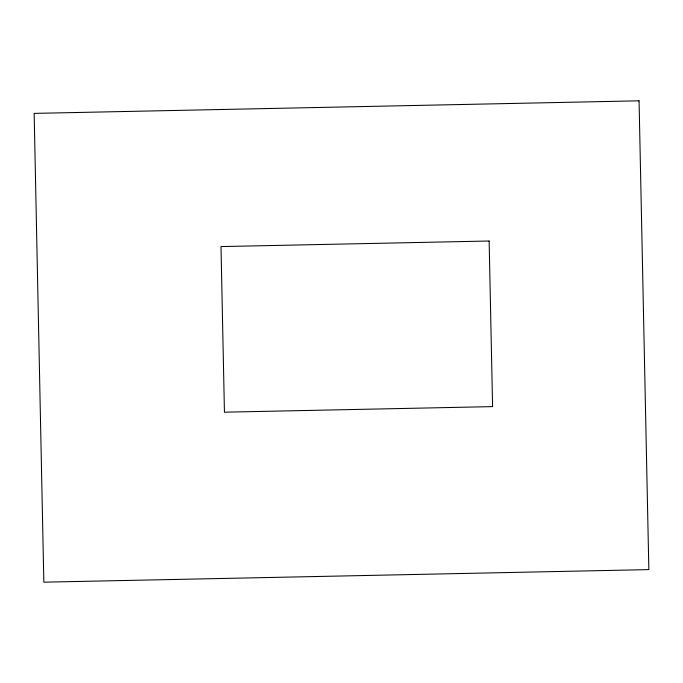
<?xml version="1.0" encoding="UTF-8"?>
<svg xmlns="http://www.w3.org/2000/svg" width="683" height="683" viewBox="0 0 683 683"><rect width="100%" height="100%" fill="white"/><g stroke="black" fill="none" stroke-linecap="round" stroke-linejoin="round"><path stroke-width="1.02" d="M639.066 100.819L34.15 113.387L43.84 582.181L648.85 569.613L639.066 100.819M489.139 241.014L221.002 246.58L224.442 412.19L492.588 406.616L489.139 241.014"/></g></svg>
